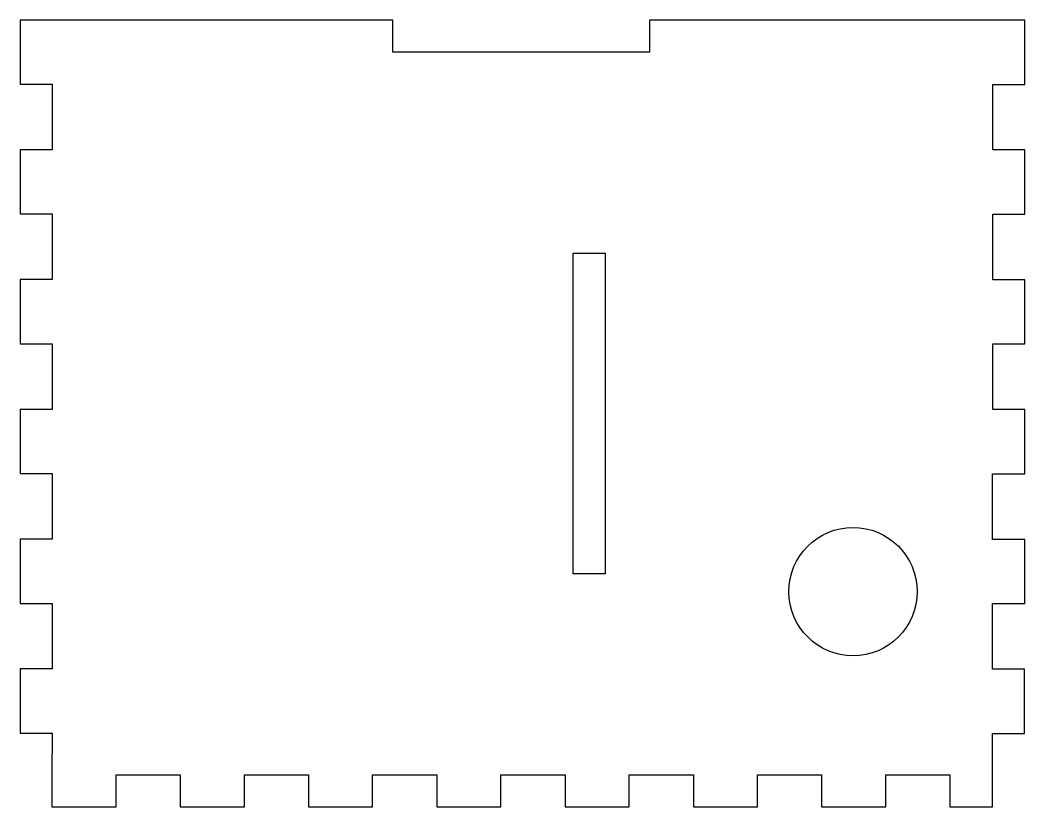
# Model space of a CAD drawing. Header units: millimetres. Extents: x -5 to 151, y 0 to 123.
import ezdxf

# ---------------------------------------------------------------- set-up
doc = ezdxf.new("R2010")
doc.units = ezdxf.units.MM
doc.layers.get('0').update_dxf_attribs({"linetype": 'CONTINUOUS'})

msp = doc.modelspace()

# ---------------------------------------------------------------- linework, layer by layer
for points in [[(99.62, 5), (99.62, 0), (109.62, 0), (109.62, 5), (119.62, 5), (119.62, 0), (129.62, 0), (129.62, 5), (139.62, 5), (139.62, 0), (146.26, 0), (146.26, 5), (146.27, 11.46), (151.27, 11.46), (151.27, 21.46), (146.27, 21.46), (146.28, 31.69), (151.28, 31.69), (151.28, 41.69), (146.28, 41.69), (146.28, 51.92), (151.28, 51.92), (151.29, 61.91), (146.29, 61.91), (146.29, 72.14), (151.29, 72.14), (151.3, 82.14), (146.3, 82.14), (146.3, 92.37), (151.3, 92.37), (151.3, 102.37), (146.3, 102.37), (146.31, 112.59), (151.31, 112.59), (151.31, 122.61), (92.77, 122.61), (92.77, 117.61), (52.77, 117.61), (52.77, 122.61), (-5.33, 122.61), (-5.33, 112.63), (-0.33, 112.62), (-0.33, 102.4), (-5.33, 102.4), (-5.34, 92.4), (-0.34, 92.4), (-0.34, 82.17), (-5.34, 82.17), (-5.34, 72.18), (-0.35, 72.17), (-0.35, 61.94), (-5.34, 61.95), (-5.34, 51.95), (-0.36, 51.95), (-0.36, 41.72), (-5.34, 41.72), (-5.34, 31.72), (-0.36, 31.72), (-0.37, 21.49), (-5.34, 21.5), (-5.34, 11.5), (-0.37, 11.49), (-0.38, 5), (-0.38, 0), (9.62, 0), (9.62, 5), (19.62, 5), (19.62, 0), (29.62, 0), (29.62, 5), (39.62, 5), (39.62, 0), (49.62, 0), (49.62, 5), (59.62, 5), (59.62, 0), (69.62, 0), (69.62, 5), (79.62, 5), (79.62, 0), (89.62, 0), (89.62, 5)], [(85.88, 36.3), (80.88, 36.3), (80.88, 86.3), (85.88, 86.3)]]:
    msp.add_lwpolyline(points, close=True)
msp.add_circle((124.52, 33.55), 10)

doc.saveas('drawing.dxf')
